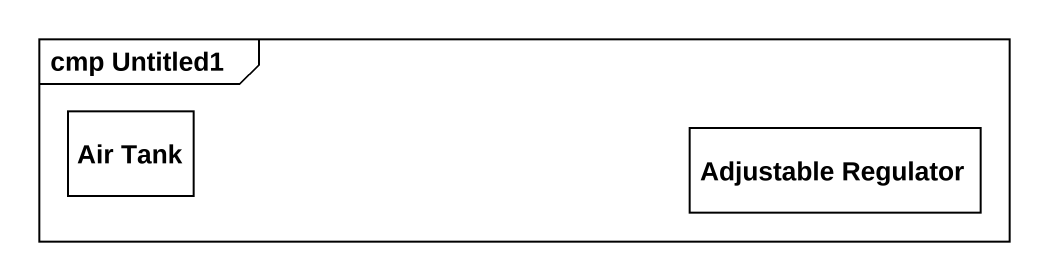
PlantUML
@startuml
mainframe cmp Untitled1
hide circle
hide empty members
class "Air Tank" as Air_Tank
class "Adjustable Regulator" as Adjustable_Regulator
@enduml
